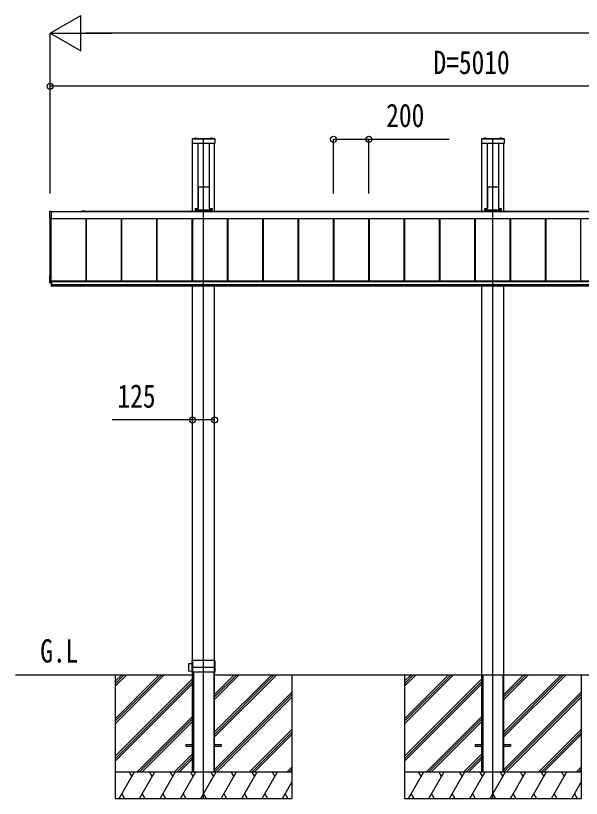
# Model space of a CAD drawing. Units: millimetres, scale not verified. Extents: x -16820 to 16820, y -11880 to 11880.
# Drawn here: x -13555 to -10354, y -7960 to -3530 of the extents above; entities that cross this region are included whole.
import ezdxf
from ezdxf.enums import TextEntityAlignment as Align

# ---------------------------------------------------------------- set-up
doc = ezdxf.new("R2010")
doc.units = ezdxf.units.MM
doc.header["$LTSCALE"] = 50
for name, color, linetype in [('0-2_USER1', 3, 'Continuous'), ('0-3_YKK_12', 2, 'Continuous'), ('0-4_YKK_13', 4, 'Continuous'), ('0-5_YKK_A1', 4, 'Continuous'), ('0-6_YKK_D', 6, 'Continuous')]:
    doc.layers.add(name, color=color, linetype=linetype)
doc.styles.add('ＭＳ ゴシック', font='')
doc.styles.get('ＭＳ ゴシック').set_extended_font_data('MS Gothic')

msp = doc.modelspace()

# ---------------------------------------------------------------- linework, layer by layer
at = {"layer": '0-3_YKK_12'}
for p, q in [((-12491.92, -7960), (-12491.92, -4230)), ((-10854.92, -7960), (-10854.92, -4230))]:
    msp.add_line(p, q, dxfattribs=at)
at = {"layer": '0-4_YKK_13'}
for p, q in [((-12556.42, -4227), (-12556.42, -4251)), ((-12427.42, -4227), (-12556.42, -4227)), ((-12427.42, -4229.5), (-12556.42, -4229.5)), ((-12427.42, -4230), (-12556.42, -4230)), ((-12542.82, -4226.45), (-12542.82, -4226.26)), ((-12542.28, -4227), (-12531.57, -4227)), ((-12542.17, -4227), (-12541.82, -4227)), ((-12539.29, -4223.67), (-12538.07, -4226.13)), ((-12536.92, -4226.74), (-12538.07, -4226.13)), ((-12536.92, -4226.74), (-12535.78, -4226.13)), ((-12534.55, -4223.67), (-12535.78, -4226.13)), ((-12531.02, -4226.45), (-12531.02, -4226.26)), ((-12452.82, -4226.45), (-12452.82, -4226.26)), ((-12452.28, -4227), (-12441.57, -4227)), ((-12449.29, -4223.67), (-12448.07, -4226.13)), ((-12446.92, -4226.74), (-12448.07, -4226.13)), ((-12446.92, -4226.74), (-12445.78, -4226.13)), ((-12444.55, -4223.67), (-12445.78, -4226.13)), ((-12441.02, -4226.45), (-12441.02, -4226.26)), ((-12427.42, -4227), (-12427.42, -4251)), ((-10919.42, -4227), (-10919.42, -4251)), ((-10790.42, -4227), (-10919.42, -4227)), ((-10790.42, -4229.5), (-10919.42, -4229.5)), ((-10790.42, -4230), (-10919.42, -4230)), ((-10905.82, -4226.45), (-10905.82, -4226.26)), ((-10905.28, -4227), (-10894.57, -4227)), ((-10905.17, -4227), (-10904.82, -4227)), ((-10902.29, -4223.67), (-10901.07, -4226.13)), ((-10899.92, -4226.74), (-10901.07, -4226.13)), ((-10899.92, -4226.74), (-10898.78, -4226.13)), ((-10897.55, -4223.67), (-10898.78, -4226.13)), ((-10894.02, -4226.45), (-10894.02, -4226.26)), ((-10815.82, -4226.45), (-10815.82, -4226.26)), ((-10815.28, -4227), (-10804.57, -4227)), ((-10812.29, -4223.67), (-10811.07, -4226.13)), ((-10809.92, -4226.74), (-10811.07, -4226.13)), ((-10809.92, -4226.74), (-10808.78, -4226.13)), ((-10807.55, -4223.67), (-10808.78, -4226.13)), ((-10804.02, -4226.45), (-10804.02, -4226.26)), ((-10790.42, -4227), (-10790.42, -4251)), ((-12429.42, -4253), (-12554.42, -4253)), ((-10792.42, -4253), (-10917.42, -4253)), ((-12523.17, -4504.16), (-12523.17, -4619.21)), ((-12522.81, -4498.31), (-12523.16, -4503.81)), ((-12522.31, -4497.85), (-12520.27, -4497.85)), ((-12519.96, -4498.17), (-12520.27, -4497.85)), ((-12519.96, -4498.17), (-12463.88, -4498.17)), ((-12463.88, -4498.17), (-12463.57, -4497.85)), ((-12463.57, -4497.85), (-12461.53, -4497.85)), ((-12461.03, -4498.31), (-12460.68, -4503.81)), ((-12460.67, -4504.16), (-12460.67, -4619.21)), ((-10886.17, -4504.16), (-10886.17, -4619.21)), ((-10885.81, -4498.31), (-10886.16, -4503.81)), ((-10885.31, -4497.85), (-10883.27, -4497.85)), ((-10882.96, -4498.17), (-10883.27, -4497.85)), ((-10882.96, -4498.17), (-10826.88, -4498.17)), ((-10826.88, -4498.17), (-10826.57, -4497.85)), ((-10826.57, -4497.85), (-10824.53, -4497.85)), ((-10824.03, -4498.31), (-10823.68, -4503.81)), ((-10823.67, -4504.16), (-10823.67, -4619.21)), ((-13361.42, -4678.95), (-13361.42, -4637.93)), ((-12539.79, -4622.47), (-12539.79, -4629.96)), ((-12539.79, -4629.3), (-12444.05, -4629.3)), ((-12539.79, -4629.96), (-12444.05, -4629.96)), ((-12539.29, -4621.97), (-12524.28, -4621.97)), ((-12523.17, -4619.21), (-12523.28, -4621.03)), ((-12460.67, -4619.21), (-12460.56, -4621.03)), ((-12459.56, -4621.97), (-12444.55, -4621.97)), ((-12444.05, -4622.47), (-12444.05, -4629.96)), ((-10902.79, -4622.47), (-10902.79, -4629.96)), ((-10902.79, -4629.3), (-10807.05, -4629.3)), ((-10902.79, -4629.96), (-10807.05, -4629.96)), ((-10902.29, -4621.97), (-10887.28, -4621.97)), ((-10886.17, -4619.21), (-10886.28, -4621.03)), ((-10823.67, -4619.21), (-10823.56, -4621.03)), ((-10822.56, -4621.97), (-10807.55, -4621.97)), ((-10807.05, -4622.47), (-10807.05, -4629.96)), ((-13353.42, -4680.22), (-13360.95, -4679.76)), ((-13353.42, -4679.72), (-13353.42, -4680.22)), ((-13361.42, -5042.32), (-13361.42, -5001.29)), ((-13360.95, -5000.8), (-13359.92, -5000.73)), ((-13354.92, -5043.49), (-13360.95, -5043.12)), ((-13354.92, -5030.22), (-13354.92, -5061.49)), ((-13354.92, -5030.22), (-13351.42, -5030.22)), ((-13351.92, -5030.22), (-13351.92, -5061.49)), ((-13351.42, -5030.22), (-13351.42, -5061.49)), ((-13351.42, -5052.67), (-13354.92, -5052.67)), ((-13354.92, -5061.49), (-13351.42, -5061.49)), ((-12576.92, -7199.29), (-12576.92, -7240.71)), ((-12556.73, -7198.65), (-12576.63, -7199)), ((-12556.57, -7180.3), (-12556.83, -7209.18)), ((-12556.83, -7209.18), (-12555.42, -7209.18)), ((-12427.57, -7180), (-12556.27, -7180)), ((-12555.42, -7244.7), (-12555.42, -7180.3)), ((-12426.92, -7220), (-12555.42, -7220)), ((-12554.42, -7180.3), (-12554.42, -7244.7)), ((-12429.42, -7244.7), (-12429.42, -7180.3)), ((-12428.42, -7180.3), (-12428.42, -7244.7)), ((-12426.92, -7220), (-12427.27, -7180.3)), ((-12427.14, -7244.7), (-12426.92, -7220)), ((-12556.73, -7241.35), (-12576.63, -7241.01)), ((-12556.71, -7244.7), (-12556.83, -7230.82)), ((-12556.83, -7230.82), (-12555.42, -7230.82)), ((-12427.44, -7245), (-12556.41, -7245))]:
    msp.add_line(p, q, dxfattribs=at)
msp.add_lwpolyline([(-13360.95, -4637.43), (-13353.42, -4636.97), (-13353.42, -4637.47), (-13353.42, -4679.72)], dxfattribs=at)
for centre, radius, start, end in [((-12554.42, -4251), 2, 180, 270), ((-12542.28, -4226.45), 0.545, 180, 270), ((-12542.27, -4226.26), 0.55, 138.43917, 180), ((-12536.92, -4231), 7.7, 41.56083, 138.43917), ((-12531.57, -4226.45), 0.545, 270, 0), ((-12531.57, -4226.26), 0.55, 0, 41.56083), ((-12452.28, -4226.45), 0.545, 180, 270), ((-12452.27, -4226.26), 0.55, 138.43917, 180), ((-12446.92, -4231), 7.7, 41.56083, 138.43917), ((-12441.57, -4226.45), 0.545, 270, 0), ((-12441.57, -4226.26), 0.55, 0, 41.56083), ((-12429.42, -4251), 2, 270, 0), ((-10917.42, -4251), 2, 180, 270), ((-10905.28, -4226.45), 0.545, 180, 270), ((-10905.27, -4226.26), 0.55, 138.43917, 180), ((-10899.92, -4231), 7.7, 41.56083, 138.43917), ((-10894.57, -4226.45), 0.545, 270, 0), ((-10894.57, -4226.26), 0.55, 0, 41.56083), ((-10815.28, -4226.45), 0.545, 180, 270), ((-10815.27, -4226.26), 0.55, 138.43917, 180), ((-10809.92, -4231), 7.7, 41.56083, 138.43917), ((-10804.57, -4226.45), 0.545, 270, 0), ((-10804.57, -4226.26), 0.55, 0, 41.56083), ((-10792.42, -4251), 2, 270, 0), ((-13360.92, -4637.93), 0.497, 93.16944, 179.94772), ((-13360.55, -4678.99), 0.873, 177.74142, 242.53793), ((-13360.92, -5001.29), 0.497, 93.16944, 179.94772), ((-13360.55, -5042.35), 0.873, 177.74142, 242.53793), ((-12576.62, -7199.3), 0.3, 91, 180), ((-12556.27, -7180.3), 0.3, 90, 179.5), ((-12555.72, -7180.3), 0.3, 0, 90), ((-12554.12, -7180.3), 0.3, 90, 180), ((-12429.72, -7180.3), 0.3, 0, 90), ((-12428.12, -7180.3), 0.3, 90, 180), ((-12427.57, -7180.3), 0.3, 0.5, 90), ((-12576.62, -7240.71), 0.3, 180, 269), ((-12556.41, -7244.7), 0.3, 180.5, 270), ((-12555.72, -7244.7), 0.3, 270, 0), ((-12554.12, -7244.7), 0.3, 180, 270), ((-12429.72, -7244.7), 0.3, 270, 0), ((-12428.12, -7244.7), 0.3, 180, 270), ((-12427.44, -7244.7), 0.3, 270, 359.5)]:
    msp.add_arc(centre, radius, start, end, dxfattribs=at)
for centre, major_axis, ratio, start_param, end_param in [((-12523.13, -4503.81), (0.031, 0.5), 0.061627, 1.5746234, 2.3600215), ((-12522.31, -4498.35), (0.346, -0.364), 0.996462, 2.3838095, 3.8892836), ((-12461.53, -4498.35), (-0.346, -0.364), 0.996462, 2.3939017, 3.8993758), ((-12460.71, -4503.81), (-0.031, 0.5), 0.061627, 3.9231638, 4.7085619), ((-10886.13, -4503.81), (0.031, 0.5), 0.061627, 1.5746234, 2.3600215), ((-10885.31, -4498.35), (0.346, -0.364), 0.996462, 2.3838095, 3.8892836), ((-10824.53, -4498.35), (-0.346, -0.364), 0.996462, 2.3939017, 3.8993758), ((-10823.71, -4503.81), (-0.031, 0.5), 0.061627, 3.9231638, 4.7085619), ((-12539.29, -4622.47), (0.355, -0.355), 0.99628, 2.358058, 3.9251274), ((-12524.28, -4620.97), (0.691, -0.728), 0.996462, 5.5254021, 7.0308762), ((-12459.56, -4620.97), (-0.691, -0.728), 0.996462, 5.5354944, 7.0409685), ((-12444.55, -4622.47), (-0.355, -0.355), 0.99628, 2.358058, 3.9251274), ((-10902.29, -4622.47), (0.355, -0.355), 0.99628, 2.358058, 3.9251274), ((-10887.28, -4620.97), (0.691, -0.728), 0.996462, 5.5254021, 7.0308762), ((-10822.56, -4620.97), (-0.691, -0.728), 0.996462, 5.5354944, 7.0409685), ((-10807.55, -4622.47), (-0.355, -0.355), 0.99628, 2.358058, 3.9251274)]:
    msp.add_ellipse(centre, major_axis=major_axis, ratio=ratio, start_param=start_param, end_param=end_param, dxfattribs=at)
at = {"layer": '0-5_YKK_A1'}
for p, q in [((-12554.42, -4637.53), (-12554.42, -4253)), ((-12523.92, -4253), (-12523.92, -4621.9)), ((-12459.92, -4253), (-12459.92, -4621.9)), ((-12429.42, -4637.53), (-12429.42, -4253)), ((-10917.42, -4637.53), (-10917.42, -4253)), ((-10886.92, -4253), (-10886.92, -4621.9)), ((-10822.92, -4253), (-10822.92, -4621.9)), ((-10792.42, -4637.53), (-10792.42, -4253)), ((-12523.92, -4596.8), (-12523.17, -4596.8)), ((-12460.67, -4596.8), (-12459.92, -4596.8)), ((-10886.92, -4596.8), (-10886.17, -4596.8)), ((-10823.67, -4596.8), (-10822.92, -4596.8)), ((-13353.42, -4638.51), (-8360.92, -4638.51)), ((-13180.42, -4638.51), (-13180.42, -4637.53)), ((-13177.92, -4635.03), (-13170.38, -4635.03)), ((-13177.92, -4637.83), (-13177.92, -4638.51)), ((-13164.17, -4637.53), (-13177.62, -4637.53)), ((-13169.46, -4635.03), (-13164.17, -4635.03)), ((-13164.17, -4637.53), (-8545.67, -4637.53)), ((-12536.92, -4629.96), (-12536.92, -4637.53)), ((-12446.92, -4629.96), (-12446.92, -4637.53)), ((-10899.92, -4629.96), (-10899.92, -4637.53)), ((-10809.92, -4629.96), (-10809.92, -4637.53)), ((-13359.92, -5041.94), (-13359.92, -4679.83)), ((-13354.92, -5030.22), (-13354.92, -4680.13)), ((-13353.42, -4678.42), (-8360.92, -4678.42)), ((-13353.42, -4678.7), (-8360.92, -4678.7)), ((-13156.42, -5030.61), (-13156.42, -4678.7)), ((-13156.02, -5030.61), (-13156.02, -4678.7)), ((-13153.42, -5030.61), (-13153.42, -4678.7)), ((-12956.42, -5030.61), (-12956.42, -4678.7)), ((-12953.82, -5030.61), (-12953.82, -4678.7)), ((-12953.42, -5030.61), (-12953.42, -4678.7)), ((-12756.42, -5030.61), (-12756.42, -4678.7)), ((-12753.82, -5030.61), (-12753.82, -4678.7)), ((-12753.42, -5030.61), (-12753.42, -4678.7)), ((-12556.42, -5030.61), (-12556.42, -4678.7)), ((-12553.82, -5030.61), (-12553.82, -4678.7)), ((-12553.42, -5030.61), (-12553.42, -4678.7)), ((-12356.42, -5030.61), (-12356.42, -4678.7)), ((-12353.82, -5030.61), (-12353.82, -4678.7)), ((-12353.42, -5030.61), (-12353.42, -4678.7)), ((-12156.42, -5030.61), (-12156.42, -4678.7)), ((-12153.82, -5030.61), (-12153.82, -4678.7)), ((-12153.42, -5030.61), (-12153.42, -4678.7)), ((-11956.42, -5030.61), (-11956.42, -4678.7)), ((-11953.82, -5030.61), (-11953.82, -4678.7)), ((-11953.42, -5030.61), (-11953.42, -4678.7)), ((-11756.42, -5030.61), (-11756.42, -4678.7)), ((-11753.82, -5030.61), (-11753.82, -4678.7)), ((-11753.42, -5030.61), (-11753.42, -4678.7)), ((-11556.42, -5030.61), (-11556.42, -4678.7)), ((-11553.82, -5030.61), (-11553.82, -4678.7)), ((-11553.42, -5030.61), (-11553.42, -4678.7)), ((-11356.42, -5030.61), (-11356.42, -4678.7)), ((-11353.82, -5030.61), (-11353.82, -4678.7)), ((-11353.42, -5030.61), (-11353.42, -4678.7)), ((-11156.42, -5030.61), (-11156.42, -4678.7)), ((-11153.82, -5030.61), (-11153.82, -4678.7)), ((-11153.42, -5030.61), (-11153.42, -4678.7)), ((-10956.42, -5030.61), (-10956.42, -4678.7)), ((-10953.82, -5030.61), (-10953.82, -4678.7)), ((-10953.42, -5030.61), (-10953.42, -4678.7)), ((-10756.42, -5030.61), (-10756.42, -4678.7)), ((-10753.82, -5030.61), (-10753.82, -4678.7)), ((-10753.42, -5030.61), (-10753.42, -4678.7)), ((-10556.42, -5030.61), (-10556.42, -4678.7)), ((-10553.82, -5030.61), (-10553.82, -4678.7)), ((-10553.42, -5030.61), (-10553.42, -4678.7)), ((-10356.42, -5030.61), (-10356.42, -4678.7)), ((-10356.42, -5030.61), (-10356.42, -4678.7)), ((-13359.92, -5041.94), (-13354.92, -5041.94)), ((-13351.42, -5030.61), (-8358.42, -5030.61)), ((-13351.42, -5034.35), (-8358.42, -5034.35)), ((-13351.42, -5034.35), (-8358.42, -5034.35)), ((-13351.42, -5051.27), (-8358.42, -5051.27)), ((-13351.42, -5060), (-8358.42, -5060)), ((-12554.42, -7810), (-12554.42, -5060)), ((-12429.42, -7810), (-12429.42, -5060)), ((-10917.42, -7810), (-10917.42, -5060)), ((-10792.42, -7810), (-10792.42, -5060)), ((-13554.92, -7260), (-12554.42, -7260)), ((-12991.92, -7260), (-12991.92, -7960)), ((-12727.95, -7260), (-12991.92, -7523.97)), ((-12940.08, -7260), (-12991.92, -7311.84)), ((-12742.09, -7260), (-12991.92, -7509.83)), ((-12713.81, -7260), (-12991.92, -7538.11)), ((-12954.22, -7260), (-12991.92, -7297.7)), ((-12925.94, -7260), (-12991.92, -7325.98)), ((-12552.72, -7247), (-12549.22, -7247)), ((-12552.72, -7247), (-12552.72, -7810)), ((-12549.22, -7247), (-12549.22, -7810)), ((-12434.62, -7247), (-12431.12, -7247)), ((-12434.62, -7247), (-12434.62, -7810)), ((-12431.12, -7247), (-12431.12, -7810)), ((-12429.42, -7260), (-10917.42, -7260)), ((-12091.55, -7260), (-12429.42, -7597.87)), ((-12303.68, -7260), (-12429.42, -7385.74)), ((-12105.69, -7260), (-12429.42, -7583.73)), ((-12077.41, -7260), (-12429.42, -7612.01)), ((-12317.83, -7260), (-12429.42, -7371.59)), ((-12289.54, -7260), (-12429.42, -7399.88)), ((-11991.92, -7260), (-11991.92, -7960)), ((-11354.92, -7260), (-11354.92, -7960)), ((-11090.95, -7260), (-11354.92, -7523.97)), ((-11303.08, -7260), (-11354.92, -7311.84)), ((-11105.09, -7260), (-11354.92, -7509.83)), ((-11076.81, -7260), (-11354.92, -7538.11)), ((-11317.22, -7260), (-11354.92, -7297.7)), ((-11288.94, -7260), (-11354.92, -7325.98)), ((-10917.42, -7260), (-10792.42, -7260)), ((-10915.72, -7260), (-10915.72, -7810)), ((-10912.22, -7260), (-10912.22, -7810)), ((-10797.62, -7260), (-10797.62, -7810)), ((-10794.12, -7260), (-10794.12, -7810)), ((-10792.42, -7260), (-9280.42, -7260)), ((-10454.55, -7260), (-10792.42, -7597.87)), ((-10666.68, -7260), (-10792.42, -7385.74)), ((-10468.69, -7260), (-10792.42, -7583.73)), ((-10440.41, -7260), (-10792.42, -7612.01)), ((-10680.83, -7260), (-10792.42, -7371.59)), ((-10652.54, -7260), (-10792.42, -7399.88)), ((-10354.92, -7260), (-10354.92, -7960)), ((-12554.42, -7284.46), (-12991.92, -7721.96)), ((-12554.42, -7298.6), (-12991.92, -7736.1)), ((-10917.42, -7284.46), (-11354.92, -7721.96)), ((-10917.42, -7298.6), (-11354.92, -7736.1)), ((-12554.42, -7312.75), (-12991.92, -7750.25)), ((-10917.42, -7312.75), (-11354.92, -7750.25)), ((-11991.92, -7358.36), (-12429.42, -7795.86)), ((-11991.92, -7372.5), (-12429.42, -7810)), ((-11991.92, -7386.64), (-12415.28, -7810)), ((-10354.92, -7358.36), (-10792.42, -7795.86)), ((-10354.92, -7372.5), (-10792.42, -7810)), ((-10354.92, -7386.64), (-10778.28, -7810)), ((-12554.42, -7496.59), (-12867.83, -7810)), ((-12554.42, -7510.74), (-12853.68, -7810)), ((-12554.42, -7524.88), (-12839.54, -7810)), ((-10917.42, -7496.59), (-11230.83, -7810)), ((-10917.42, -7510.74), (-11216.68, -7810)), ((-10917.42, -7524.88), (-11202.54, -7810)), ((-11991.92, -7570.49), (-12231.43, -7810)), ((-10354.92, -7570.49), (-10594.43, -7810)), ((-11991.92, -7584.63), (-12217.29, -7810)), ((-11991.92, -7598.77), (-12203.15, -7810)), ((-10354.92, -7584.63), (-10580.29, -7810)), ((-10354.92, -7598.77), (-10566.15, -7810)), ((-12591.92, -7655.5), (-12591.92, -7664.5)), ((-12591.92, -7655.5), (-12554.42, -7655.5)), ((-12429.42, -7655.5), (-12391.92, -7655.5)), ((-12391.92, -7655.5), (-12391.92, -7664.5)), ((-10954.92, -7655.5), (-10954.92, -7664.5)), ((-10954.92, -7655.5), (-10917.42, -7655.5)), ((-10792.42, -7655.5), (-10754.92, -7655.5)), ((-10754.92, -7655.5), (-10754.92, -7664.5)), ((-12591.92, -7664.5), (-12554.42, -7664.5)), ((-12429.42, -7664.5), (-12391.92, -7664.5)), ((-10954.92, -7664.5), (-10917.42, -7664.5)), ((-10792.42, -7664.5), (-10754.92, -7664.5)), ((-12554.42, -7708.73), (-12655.69, -7810)), ((-12554.42, -7722.87), (-12641.55, -7810)), ((-12554.42, -7737.01), (-12627.41, -7810)), ((-10917.42, -7708.73), (-11018.69, -7810)), ((-10917.42, -7722.87), (-11004.55, -7810)), ((-10917.42, -7737.01), (-10990.41, -7810)), ((-11991.92, -7782.62), (-12019.3, -7810)), ((-11991.92, -7796.76), (-12005.16, -7810)), ((-10354.92, -7782.62), (-10382.3, -7810)), ((-10354.92, -7796.76), (-10368.16, -7810)), ((-12991.92, -7810), (-11991.92, -7810)), ((-12968.8, -7960), (-12882.2, -7810)), ((-12897.2, -7835.98), (-12912.2, -7810)), ((-12853.33, -7960), (-12766.73, -7810)), ((-12781.73, -7835.98), (-12796.73, -7810)), ((-12737.86, -7960), (-12651.26, -7810)), ((-12666.26, -7835.98), (-12681.26, -7810)), ((-12622.39, -7960), (-12535.79, -7810)), ((-12550.79, -7835.98), (-12565.79, -7810)), ((-12554.42, -7810), (-12429.42, -7810)), ((-12506.92, -7960), (-12420.32, -7810)), ((-12435.32, -7835.98), (-12450.32, -7810)), ((-12391.45, -7960), (-12304.85, -7810)), ((-12319.85, -7835.98), (-12334.85, -7810)), ((-12275.98, -7960), (-12189.38, -7810)), ((-12219.38, -7810), (-12204.38, -7835.98)), ((-12160.51, -7960), (-12073.91, -7810)), ((-12103.91, -7810), (-12088.91, -7835.98)), ((-11354.92, -7810), (-10354.92, -7810)), ((-11331.8, -7960), (-11245.2, -7810)), ((-11260.2, -7835.98), (-11275.2, -7810)), ((-11216.33, -7960), (-11129.73, -7810)), ((-11144.73, -7835.98), (-11159.73, -7810)), ((-11100.86, -7960), (-11014.26, -7810)), ((-11029.26, -7835.98), (-11044.26, -7810)), ((-10985.39, -7960), (-10898.79, -7810)), ((-10913.79, -7835.98), (-10928.79, -7810)), ((-10917.42, -7810), (-10792.42, -7810)), ((-10869.92, -7960), (-10783.32, -7810)), ((-10798.32, -7835.98), (-10813.32, -7810)), ((-10754.45, -7960), (-10667.85, -7810)), ((-10682.85, -7835.98), (-10697.85, -7810)), ((-10638.98, -7960), (-10552.38, -7810)), ((-10582.38, -7810), (-10567.38, -7835.98)), ((-10523.51, -7960), (-10436.91, -7810)), ((-10466.91, -7810), (-10451.91, -7835.98)), ((-12045.04, -7960), (-11991.92, -7867.99)), ((-10408.04, -7960), (-10354.92, -7867.99)), ((-12991.92, -7960), (-11991.92, -7960)), ((-12953.8, -7934.02), (-12938.8, -7960)), ((-12838.33, -7934.02), (-12823.33, -7960)), ((-12722.86, -7934.02), (-12707.86, -7960)), ((-12607.39, -7934.02), (-12592.39, -7960)), ((-12491.92, -7934.02), (-12476.92, -7960)), ((-12376.45, -7934.02), (-12361.45, -7960)), ((-12260.98, -7934.02), (-12245.98, -7960)), ((-12145.51, -7934.02), (-12130.51, -7960)), ((-12030.04, -7934.02), (-12015.04, -7960)), ((-11354.92, -7960), (-10354.92, -7960)), ((-11316.8, -7934.02), (-11301.8, -7960)), ((-11201.33, -7934.02), (-11186.33, -7960)), ((-11085.86, -7934.02), (-11070.86, -7960)), ((-10970.39, -7934.02), (-10955.39, -7960)), ((-10854.92, -7934.02), (-10839.92, -7960)), ((-10739.45, -7934.02), (-10724.45, -7960)), ((-10623.98, -7934.02), (-10608.98, -7960)), ((-10508.51, -7934.02), (-10493.51, -7960)), ((-10393.04, -7934.02), (-10378.04, -7960))]:
    msp.add_line(p, q, dxfattribs=at)
for centre, radius, start, end in [((-13177.92, -4637.53), 2.5, 90, 180), ((-13177.62, -4637.83), 0.3, 90, 180), ((-13170.38, -4635.23), 0.2, 23.57818, 90), ((-13169.92, -4635.03), 0.3, 203.57818, 336.42182), ((-13169.46, -4635.23), 0.2, 90, 156.42182), ((-13164.17, -4636.28), 1.25, 270, 90)]:
    msp.add_arc(centre, radius, start, end, dxfattribs=at)
at = {"layer": '0-6_YKK_D'}
for p, q in [((-13359.92, -3630), (-13186.72, -3530)), ((-13186.72, -3730), (-13186.72, -3530)), ((-13359.92, -4537.53), (-13359.92, -3629)), ((-13359.92, -3630), (-13186.72, -3730)), ((-13359.92, -3630), (-13013.51, -3630)), ((-3146.92, -3630), (-13159.92, -3630)), ((-13359.92, -4537.53), (-13359.92, -3929)), ((-8349.92, -3930), (-13359.92, -3930)), ((-11756.42, -4537.53), (-11756.42, -4229)), ((-11556.42, -4537.53), (-11556.42, -4229))]:
    msp.add_line(p, q, dxfattribs=at)
for points in [[(-11756.42, -4230), (-11556.42, -4230), (-11102.02, -4230)], [(-12429.42, -5818.5), (-12554.42, -5818.5), (-13008.82, -5818.5)]]:
    msp.add_lwpolyline(points, dxfattribs=at)
for centre in [(-13359.92, -3930), (-11756.42, -4230), (-11556.42, -4230), (-12554.42, -5818.5), (-12429.42, -5818.5)]:
    msp.add_circle(centre, 17, dxfattribs=at)

# ---------------------------------------------------------------- texts
at = {"layer": '0-2_USER1', "style": 'ＭＳ ゴシック', "width": 0.8}
msp.add_text('G.L', height=132, dxfattribs=at).set_placement((-13416, -7231), align=Align.BOTTOM_LEFT)
at = {"layer": '0-6_YKK_D', "style": 'ＭＳ ゴシック', "width": 0.8}
for s, p in [('D=5010', (-11190.92, -3900)), ('200', (-11458.42, -4200)), ('125', (-12978.82, -5788.5))]:
    msp.add_text(s, height=132, dxfattribs=at).set_placement(p, align=Align.BOTTOM_LEFT)

doc.saveas('drawing.dxf')
